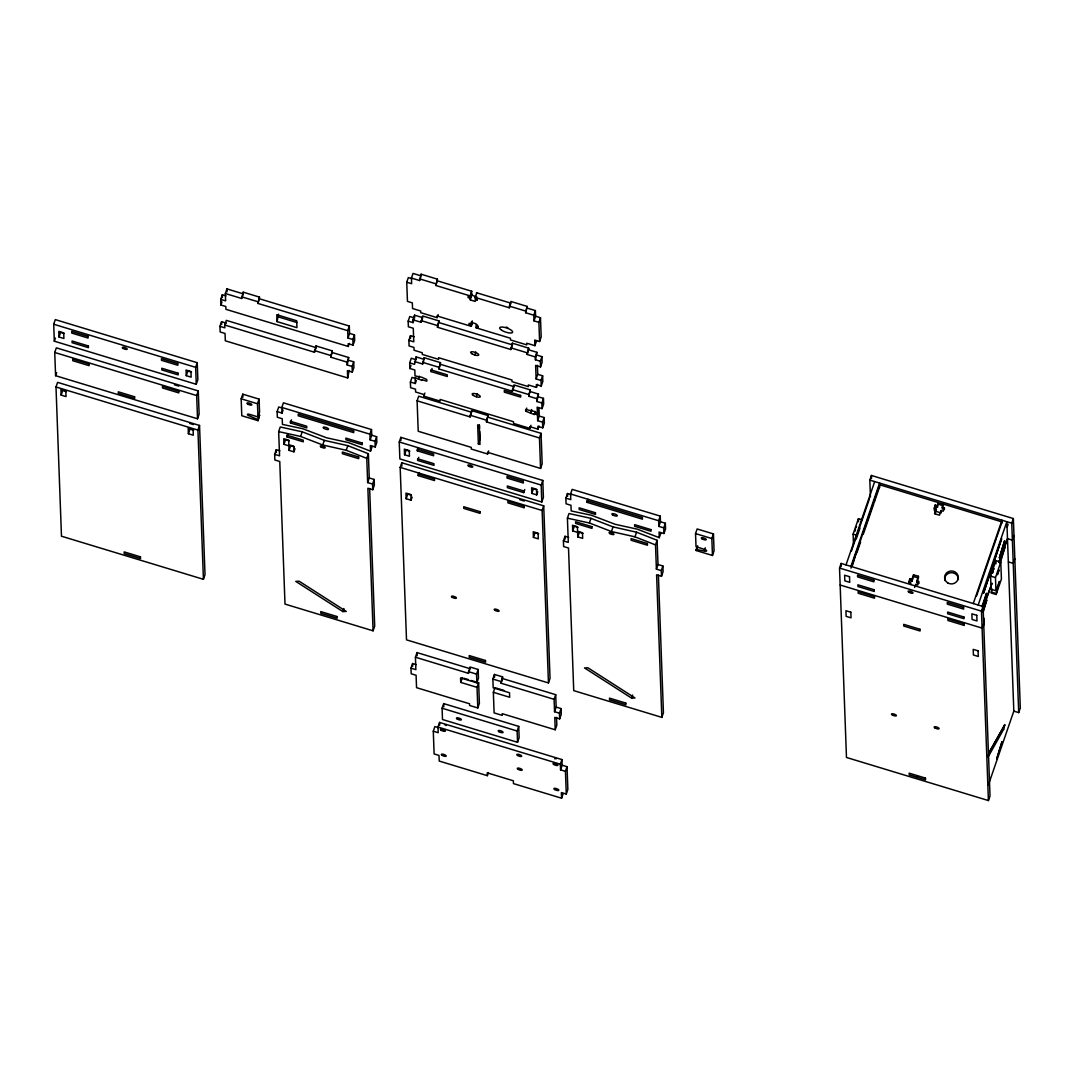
<?xml version="1.0" encoding="UTF-8"?>
<svg xmlns="http://www.w3.org/2000/svg" width="1074" height="1074" viewBox="0 0 1074 1074"><rect width="100%" height="100%" fill="white"/><g stroke="black" fill="none" stroke-linecap="round" stroke-linejoin="round"><path stroke-width="1.5" d="M855.092 531.12L855.441 529.536M992.551 573.113L992.913 571.516L992.457 572.925M993.45 569.609L993.477 568.522L991.946 572.831M1003.64 729.38L1004.794 724.722L989.06 752.619L987.919 757.277L1003.707 729.192M996.095 594.499L999.397 581.41L995.947 590.727L991.06 589.237L990.577 576.094L995.893 560.655L1000.78 562.145L1001.411 579.061L996.095 594.499L991.195 593.009L992.027 589.049M53.7 324.241L55.298 319.609L197.24 362.703L197.858 379.659L196.26 384.291L54.318 341.183L53.7 324.241L195.643 367.335L196.26 384.291M54.318 341.183L55.378 338.095M59.003 337.021L58.801 331.383L63.702 332.859L63.903 338.511L59.003 337.021L60.6 332.39L64.279 333.504M54.734 352.473L56.331 347.842L198.274 390.936L199.12 414.175L197.535 418.793L55.593 375.699L54.734 352.473L196.676 395.568L197.535 418.793M55.593 375.699L56.654 372.611M55.996 386.976L57.593 382.357L199.536 425.452L205.013 574.684L203.416 579.316L61.473 536.208L55.996 386.976L197.938 430.083L203.416 579.316M61.137 395.098L60.936 389.459L65.823 390.949L66.038 396.588L61.137 395.098L62.735 390.466L66.4 391.58M186.272 375.658L186.057 370.02L190.957 371.51L191.159 377.149L186.272 375.658L187.856 371.027L191.534 372.141M195.643 367.335L197.24 362.703M349.359 343.385L348.285 346.472L225.929 309.325L225.822 306.506L220.922 305.016L220.72 299.377L222.318 294.746L225.983 295.86M220.922 305.016L221.996 301.928M225.352 293.524L226.936 288.906L243.261 293.86L241.663 298.478L225.352 293.524L225.621 300.868L220.72 299.377M349.171 370.382L347.681 377.954L225.312 340.794L225.043 333.464L220.157 331.973L219.942 326.335L221.539 321.717L226.439 323.193M196.676 395.568L198.274 390.936M224.735 325.006L226.332 320.374L316.065 347.627L314.467 352.245L224.735 325.006L224.842 327.825L219.942 326.335M188.393 433.735L188.192 428.096L193.092 429.587L193.293 435.225L188.393 433.735L189.991 429.103L193.669 430.218M241.663 298.478L243.194 292.168L259.505 297.122L257.975 303.432L347.707 330.685L347.976 338.015L352.876 339.505L353.077 345.143L348.191 343.653L348.285 346.472M197.938 430.083L199.536 425.452M257.975 303.432L259.505 297.122M241.167 398.803L242.764 394.171L259.076 399.125L259.559 412.282L257.961 416.913L249.799 414.43A2.578 0.792 19 0 0 247.382 414.537A2.578 0.792 19 0 0 249.866 416.121L258.055 419.639L258.096 420.686L241.784 415.732L241.167 398.803L257.478 403.757L257.961 416.913M277.038 321.609L276.783 314.722L296.692 320.764L296.934 327.651L277.038 321.609L278.528 314.226M257.478 403.757L259.076 399.125M258.055 419.639L259.653 415.007L258.096 420.686M372.141 446.516L370.543 451.147L348.446 442.595L326.483 437.762L302.841 428.754L282.435 424.391L282.234 418.739L277.334 417.249L277.132 411.611L278.716 406.979L282.395 408.093M277.132 411.611L282.019 413.101L281.818 407.449L283.415 402.817L371.51 429.56L371.725 435.225L370.127 439.843L375.027 441.333L375.229 446.972L370.329 445.495L370.543 451.147M282.019 413.101L283.08 410.013M274.662 454.356L279.562 455.832L278.663 431.614L280.26 426.982L302.224 431.815L324.321 440.367L347.815 445.656L368.369 453.738L369.255 477.957L367.657 482.588L372.557 484.079L372.759 489.717L367.872 488.227L373.094 630.827L284.999 604.085L279.764 461.484L274.863 459.994L274.662 454.356L276.26 449.724L279.925 450.838M314.467 352.245L315.998 345.935L332.322 350.889L330.792 357.199L347.103 362.153L347.211 364.985L352.097 366.462L352.312 372.101L347.412 370.624L347.681 377.954M290.45 422.955L290.396 421.263L306.708 426.217L306.761 427.908L290.45 422.955L291.51 419.867M294.988 448.744L293.927 451.832L289.04 450.355L288.866 445.844L283.979 444.354L285.577 439.722L289.242 440.837M286.933 436.876L286.865 435.185L303.177 440.139L303.244 441.83L286.933 436.876L287.993 433.802M289.04 450.355L290.624 445.723L294.303 446.838M278.663 431.614L300.626 436.447L302.224 431.815M330.792 357.199L332.322 350.889M347.707 330.685L349.305 326.053L259.572 298.814M347.976 338.015L349.574 333.383L349.305 326.053M352.876 339.505L354.474 334.873L349.574 333.383M347.103 362.153L348.701 357.535L332.376 352.581M353.077 345.143L354.675 340.512L354.474 334.873M347.211 364.985L348.701 357.535M300.626 436.447L322.724 444.985L324.321 440.367M352.097 366.462L353.695 361.831L348.795 360.354M352.312 372.101L353.896 367.483L353.695 361.831M322.724 444.985L346.231 450.288L347.815 445.656M438.138 314.561L437.078 317.649L420.766 312.695L420.699 310.99L412.55 308.52L412.335 302.881L407.449 301.391L406.737 282.22L408.335 277.589L412 278.703M406.737 282.22L411.637 283.697L411.436 278.059L413.02 273.44L421.183 275.911L421.115 274.219L437.44 279.173L435.896 285.496L470.17 295.9L470.211 297.028L468.089 296.384L468.13 297.619L470.251 298.263L470.318 299.955L475.205 301.445L475.151 299.753L477.272 300.398L477.218 299.149L475.097 298.505L476.655 292.759L510.915 303.163L509.318 307.782L475.057 297.377M411.436 278.059L419.585 280.542L421.115 274.219M419.585 280.542L420.646 277.454M414.134 336.793L410.469 335.679L408.872 340.31L413.772 341.8L413.275 328.255L408.375 326.778L408.174 321.139L409.758 316.508L413.436 317.622M370.127 439.843L369.912 434.191L371.51 429.56M412.966 319.797L414.551 315.165L422.713 317.649L421.115 322.281L412.966 319.797L413.06 322.616L408.174 321.139M413.06 322.616L414.121 319.528M367.657 482.588L366.771 458.37L368.369 453.738M375.027 441.333L376.612 436.702L371.725 435.225M375.229 446.972L376.826 442.34L376.612 436.702M421.115 322.281L422.646 315.957L438.971 320.911L437.427 327.234L510.848 349.52L511.909 346.432M435.896 285.496L437.44 279.173M415.665 378.531L412 377.417L410.402 382.049L415.302 383.525L415.074 377.605L421.961 380.424L421.934 379.686L426.821 381.176L426.767 379.484L421.84 377.269L415.02 375.913L414.806 369.993L409.906 368.516L409.704 362.864L411.288 358.246L416.188 359.723L416.081 356.904L424.243 359.387L424.176 357.696L440.501 362.65L438.957 368.973L512.379 391.258L513.976 386.627L440.555 364.341M409.906 368.516L410.966 365.428M409.704 362.864L414.591 364.354L416.081 356.904M372.557 484.079L374.155 479.447L369.255 477.957M372.759 489.717L374.356 485.086L374.155 479.447M414.497 361.535L422.646 364.019L424.176 357.696M415.302 383.525L416.363 380.451M422.646 364.019L423.706 360.931M418.377 379.337L419.437 376.249M437.427 327.234L438.971 320.911M399.246 441.978L400.844 437.346L542.786 480.44L543.404 497.396L541.806 502.028L399.864 458.92L399.246 441.978L541.189 485.072L541.806 502.028M342.848 611.576L346.271 611.428L299.176 581.235L295.766 581.383L342.848 611.576L343.908 608.488M417.101 400.803L418.685 396.185L471.714 412.282L471.647 410.59L487.972 415.544L486.441 421.867L539.457 437.964L540.571 468.425L487.556 452.315L487.609 454.007L471.298 449.053L471.231 447.361L418.216 431.265L417.101 400.803L470.117 416.913L471.177 413.826M430.996 371.564L430.929 369.872L447.24 374.826L447.308 376.518L430.996 371.564L432.057 368.476M530.945 425.277L529.871 428.365L513.56 423.411L513.506 421.72L440.085 399.421L440.139 401.112L423.827 396.158L424.888 393.071M400.172 467.378L401.77 462.76L543.712 505.854L550.036 678.325L548.452 682.943L406.509 639.849L400.172 467.378L542.115 510.486L548.452 682.943M404.549 454.758L404.348 449.12L409.248 450.597L409.449 456.249L404.549 454.758L406.147 450.127L409.825 451.241M438.957 368.973L440.501 362.65M470.17 295.9L471.754 291.269L437.494 280.864M417.316 450.812L417.249 449.12L433.574 454.074L433.627 455.765L417.316 450.812L418.377 447.724M470.211 297.028L471.754 291.269M470.251 298.263L471.848 293.632L470.318 299.955M417.665 460.437L417.611 458.746L433.923 463.7L433.99 465.391L417.665 460.437L418.726 457.349M412.121 497.141L411.06 500.216L406.173 498.739L407.758 494.107L411.436 495.221M418.229 475.621L418.162 473.929L434.473 478.883L434.54 480.575L418.229 475.621L419.29 472.533M437.078 317.649L437.024 315.944L471.285 326.348L471.244 325.221L469.123 324.576L469.07 323.341L471.191 323.986L472.251 320.898M471.244 325.221L472.305 322.133M471.285 326.348L472.345 323.261M536.503 341.049L534.906 345.667L526.757 343.197L526.81 344.888L510.499 339.934L510.432 338.243L476.171 327.839L477.245 324.751M373.094 630.827L374.692 626.196L369.644 488.576M474.748 355.011L475.809 351.923M476.279 396.749L477.353 393.661M470.117 416.913L471.647 410.59M509.318 307.782L510.848 301.458L527.173 306.412L525.642 312.735L533.791 315.219L534.006 320.858L538.893 322.348L539.604 341.519L534.704 340.028L534.906 345.667M510.848 349.52L512.379 343.197L528.703 348.151L527.173 354.474L535.322 356.957L535.429 359.777L540.329 361.253L540.531 366.905L535.631 365.415L536.127 378.947L541.028 380.438L541.229 386.076L536.342 384.586L536.436 387.405L528.287 384.935L528.341 386.627L512.029 381.673L511.962 379.981L438.554 357.682L438.608 359.374L422.297 354.42L422.23 352.728L414.081 350.258L413.973 347.439L409.073 345.949L408.872 340.31M486.441 421.867L487.972 415.544M478.373 443.951L477.675 424.834L479.299 425.331L479.997 444.448L478.373 443.951L479.971 439.32L479.675 431.359M525.642 312.735L527.173 306.412M471.218 680.473L478.628 682.728L479.38 703.309L477.796 707.941L469.633 705.47L469.566 703.779L416.551 687.669L416.094 675.264L411.194 673.787L410.993 668.135L412.577 663.517L416.256 664.631M415.423 657.221L417.021 652.589L470.05 668.686L468.452 673.317L415.423 657.221L415.88 669.626L410.993 668.135M533.791 315.219L535.389 310.587L527.227 308.117M487.609 454.007L488.683 450.919M534.006 320.858L535.59 316.226L535.389 310.587M512.379 391.258L513.909 384.935L530.234 389.889L528.703 396.212L536.852 398.696L536.96 401.515L541.86 402.992L542.061 408.63L537.161 407.153L537.389 413.074L534.087 411.342L525.642 409.503L525.696 411.194L534.208 414.51L535.268 411.423M527.173 354.474L528.703 348.151M538.893 322.348L540.49 317.716L535.59 316.226M539.604 341.519L541.189 336.887L540.49 317.716M535.322 356.957L536.919 352.326L528.757 349.842M535.429 359.777L536.919 352.326M528.703 396.212L530.234 389.889M540.329 361.253L541.914 356.635L537.027 355.145M536.127 378.947L537.725 374.316L537.389 365.294M540.531 366.905L542.128 362.274L541.914 356.635M525.696 411.194L526.757 408.107M536.436 387.405L537.51 384.317M541.028 380.438L542.625 375.806L537.725 374.316M530.596 412.684L531.657 409.597M530.623 413.409L531.684 410.335M536.852 398.696L538.45 394.064L530.288 391.58M541.229 386.076L542.826 381.445L542.625 375.806M536.96 401.515L538.45 394.064M537.389 413.074L538.973 408.442M537.658 420.686L537.443 414.765L539.041 410.134L539.255 416.054L537.658 420.686L542.558 422.176L542.759 427.814L537.873 426.324L537.967 429.144L529.818 426.673L529.871 428.365M541.86 402.992L543.444 398.36L538.557 396.883M542.061 408.63L543.659 404.012L543.444 398.36M488.415 772.582L487.354 775.67L439.226 761.063L439.011 755.425L434.124 753.935L433.292 731.206L434.876 726.574L438.554 727.689M537.967 429.144L539.041 426.056M442.085 708.236L443.683 703.604L518.729 726.386L519.145 737.663L517.547 742.295L442.501 719.513L442.085 708.236L517.131 731.018L517.547 742.295M542.558 422.176L544.156 417.544L539.255 416.054M433.292 731.206L438.179 732.696L437.977 727.044L439.575 722.426L561.93 759.573L562.145 765.212L560.547 769.843L565.448 771.333L566.28 794.062L561.38 792.572L561.595 798.21L513.453 783.604L513.359 780.785L487.247 772.85L487.354 775.67M539.457 437.964L541.054 433.332L488.026 417.236M542.759 427.814L544.357 423.183L544.156 417.544M523.723 492.63L523.656 490.939L507.344 485.985L507.398 487.677L523.723 492.63L524.783 489.543M477.796 707.941L477.031 687.36L460.719 682.406L462.317 677.775M468.452 673.317L469.982 666.994L478.145 669.478L478.467 678.218L476.869 682.849L460.558 677.895L460.719 682.406M537.765 491.798L536.705 494.886L531.818 493.396L533.402 488.764L537.081 489.878M540.571 468.425L542.169 463.793L541.054 433.332M541.189 485.072L542.786 480.44M476.869 682.849L476.547 674.11L478.145 669.478M477.031 687.36L478.628 682.728M542.115 510.486L543.712 505.854M533.429 537.376L533.214 531.737L538.114 533.214L538.316 538.866L533.429 537.376L535.027 532.744L538.692 533.859M493.355 692.314L509.667 697.268L509.506 692.757L493.181 687.803L492.859 679.063L494.456 674.432L502.619 676.902L501.088 683.225L554.103 699.322L554.56 711.74L559.46 713.217L559.661 718.855L554.775 717.378L555.231 729.783L502.202 713.686L502.256 715.378L494.107 712.894L493.355 692.314L494.939 687.682L503.84 690.381M501.088 683.225L502.619 676.902M660.872 533.066L659.275 537.685L637.191 529.146L615.227 524.313L591.586 515.292L571.18 510.942L570.965 505.29L566.079 503.8L565.864 498.161L567.461 493.53L571.14 494.644M565.864 498.161L570.764 499.638L570.562 493.986L572.147 489.368L660.255 516.111L660.456 521.763L658.872 526.394L663.759 527.884L663.974 533.523L659.074 532.033L659.275 537.685M563.407 540.893L568.294 542.383L567.408 518.165L569.005 513.533L590.955 518.353L613.053 526.904L636.56 532.207L657.1 540.276L658 564.508L656.402 569.139L661.289 570.616L661.503 576.255L656.603 574.778L661.839 717.378L573.731 690.622L568.508 548.022L563.608 546.545L563.407 540.893L564.991 536.275L568.67 537.389M572.711 530.905L572.509 525.253L577.409 526.743L577.57 531.254L582.47 532.744L582.672 538.383L577.772 536.893L577.611 532.382L572.711 530.905L574.308 526.273L577.987 527.388M586.995 502.323L586.928 500.632L642.4 517.48L642.467 519.172L586.995 502.323L588.055 499.249M577.772 536.893L579.369 532.261L583.048 533.389M517.131 731.018L518.729 726.386M567.408 518.165L589.371 522.984L590.955 518.353M589.371 522.984L611.455 531.536L613.053 526.904M554.103 699.322L555.701 694.69L502.672 678.593M554.56 711.74L556.157 707.108L555.701 694.69M559.46 713.217L561.058 708.585L556.157 707.108M555.231 729.783L556.815 725.151L556.533 717.392M559.661 718.855L561.259 714.237L561.058 708.585M611.455 531.536L634.962 536.839L636.56 532.207M560.547 769.843L560.346 764.205L561.93 759.573M565.448 771.333L567.032 766.702L562.145 765.212M561.595 798.21L563.179 793.579M658.872 526.394L658.657 520.742L660.255 516.111M566.28 794.062L567.864 789.43L567.032 766.702M656.402 569.139L655.516 544.907L657.1 540.276M663.759 527.884L665.356 523.253L660.456 521.763M663.974 533.523L665.558 528.891L665.356 523.253M661.289 570.616L662.886 565.998L658 564.508M661.503 576.255L663.101 571.637L662.886 565.998M631.593 698.113L635.003 697.966L587.921 667.786L584.511 667.921L631.593 698.113L632.653 695.026M696.113 549.472L704.235 550.922A2.578 0.792 19 0 0 706.652 550.814A2.578 0.792 19 0 0 704.168 549.23L696.019 546.747L695.536 533.59L697.133 528.972L713.445 533.926L714.062 550.841L712.465 555.473L696.153 550.519L697.174 546.398M696.153 550.519L697.751 545.887M704.235 550.922L705.296 547.834M712.465 555.473L711.847 538.544L713.445 533.926M661.839 717.378L663.437 712.747L658.389 575.127M839.532 568.052L841.13 563.42L983.072 606.528L990.013 795.941L988.416 800.56L846.473 757.465L839.532 568.052L981.475 611.146L988.416 800.56M870.437 497.047L869.819 480.091L871.403 475.473L1013.359 518.567L1020.3 707.981L1018.702 712.612L1013.923 711.163M853.481 543.968L853.118 534.1L858.421 518.675L862.1 519.789M846.017 564.911L874.706 481.582M851.4 551.177L869.457 498.712M856.233 538.973L859.952 528.18M850.917 566.401L879.606 483.072L879.754 487.314M850.97 568.092L879.673 484.763L938.408 502.592L937.401 507.371L935.279 506.727L935.212 505.035L937.334 505.679L937.401 507.371M852.635 565.152L856.287 552.654M856.877 552.801L860.596 542.008M863.254 534.288L873.887 503.424M879.203 487.999L874.411 501.88L874.357 500.189M909.826 578.792L909.879 580.484L912.001 581.128L911.947 579.436L909.826 578.792L908.658 582.189L910.779 582.833L910.833 584.524M935.212 505.035L934.044 508.432L936.166 509.076L935.172 513.855M909.101 582.752L909.879 580.484M934.111 510.123L935.279 506.727M911.947 579.436L913.531 574.805L918.431 576.295L918.498 577.987L913.598 576.51L913.531 574.805M936.166 509.076L934.581 513.708L939.468 515.184L941.066 510.566L943.187 511.211L944.355 507.814L942.234 507.17L943.294 504.082L1002.029 521.91M937.334 505.679L938.408 502.592M912.001 581.128L913.598 576.51M914.605 587.411L915.666 584.323L917.787 584.968L918.955 581.571L916.834 580.927L918.431 576.295M919.022 583.263L916.901 582.618L917.961 579.53M973.272 603.548L1001.975 520.219L1002.069 523.051M976.534 595.989L996.189 538.893M996.712 537.349L1001.505 523.454M978.172 605.038L1006.862 521.709L1013.816 711.122L988.362 785.013M1007.076 527.361L1008.137 524.273M982.307 605.575L986.563 593.21L982.374 607.266M981.475 611.146L983.072 606.528M1018.702 712.612L1011.762 523.199L1013.359 518.567M982.549 612.287L986.805 599.936L983.153 612.435M999.558 562.897L1004.875 547.471L1000.686 561.514M995.947 590.727L995.477 577.57L1000.78 562.145M983.69 623.47L982.092 628.102L840.15 585.008M1013.977 535.51L1012.379 540.141L1007.6 538.692L998.847 562.199L1007.493 538.651M983.086 626.947L984.16 623.86L983.945 618.221M1014.823 558.749L1013.238 563.38L1008.446 561.917M856.045 527.696L856.542 526.676M993.504 569.676L994.014 568.67M988.993 752.807L1004.727 724.91M419.531 278.851L435.843 283.805M509.264 306.09L525.575 311.044M471.902 295.323L476.802 296.813M439.024 322.603L512.446 344.888L512.379 343.197M421.062 320.589L437.373 325.543M510.794 347.828L527.106 352.782M869.819 480.091L1011.762 523.199M241.596 296.786L257.908 301.74M934.823 511.023L941.2 512.956M278.622 316.978L297.001 322.549M422.592 362.327L438.904 367.281M512.325 389.567L528.636 394.52M537.443 414.765L534.181 413.772L534.208 414.51M314.413 350.554L330.725 355.507M470.063 415.222L486.374 420.176M853.118 534.1L856.784 535.214M990.577 576.094L995.477 577.57M991.154 591.975L996.054 593.466M570.562 493.986L658.657 520.742M281.818 407.449L369.912 434.191M695.536 533.59L711.847 538.544M174.431 384.787L178.888 386.13M519.87 499.705L524.327 501.048M189.789 423.465L193.454 424.579M468.385 671.626L476.547 674.11M492.859 679.063L501.021 681.534M463.793 678.231L468.251 679.573M437.977 727.044L560.346 764.205M634.962 536.839L655.516 544.907M346.231 450.288L366.771 458.37M995.893 560.655L996.001 563.743M944.355 507.814L944.422 509.506L942.301 508.861L942.234 507.17M943.294 504.082L943.361 505.773M941.066 510.566L941.133 512.258M916.834 580.927L916.901 582.618M917.33 775.629L917.384 777.321M871.403 475.473L871.524 478.548M858.421 518.675L858.542 521.749M841.13 563.42L841.237 566.508M567.461 493.53L567.569 496.349M564.991 536.275L565.099 539.094M536.705 494.886L536.503 489.247L531.603 487.757L531.818 493.396M494.456 674.432L494.564 677.345M476.655 292.759L476.695 293.887M476.171 327.839L476.131 326.711L478.252 327.355L478.212 326.12L476.091 325.476L476.024 323.784L471.137 322.294L471.191 323.986M479.447 424.982L479.554 428.177M443.683 703.604L443.79 706.826M439.575 722.426L439.669 725.245M423.827 396.158L423.76 394.467L415.611 391.997L415.504 389.177L410.604 387.687L410.402 382.049M414.551 315.165L414.658 317.985M410.469 335.679L410.563 338.498M417.021 652.589L417.142 655.69M411.06 500.216L410.859 494.577L405.959 493.1L406.173 498.739M412.577 663.517L412.684 666.336M400.844 437.346L400.951 440.434M401.77 462.76L401.891 466.103M315.998 345.935L316.065 347.627M293.927 451.832L293.726 446.193L288.825 444.717L288.664 440.192L283.764 438.716L283.979 444.354M276.26 449.724L276.367 452.543M243.194 292.168L243.261 293.86M242.764 394.171L242.872 397.259M226.936 288.906L227.044 291.833M222.318 294.746L222.412 297.565M221.539 321.717L221.647 324.536M554.681 758.821A2.578 0.792 19 0 1 556.386 758.754M445.079 724.963A2.578 0.792 19 0 1 446.18 725.514M507.841 327.651A6.86 2.121 19 0 1 506.149 327.06M944.798 580.51A6.86 6.484 -2.1 0 1 950.973 572.684A6.86 6.484 -2.1 0 1 958.357 579.463M997.451 574.59L998.995 570.119L997.451 574.59M985.395 600.755L982.092 611.375L992.027 583.236L985.395 600.755M1001.612 538.826L983.609 592.982L1001.612 538.826M1004.62 540.746L999.37 557.862L1004.62 540.746M1002.002 741.691L996.753 758.808L1002.002 741.691M520.608 395.433L504.283 390.48L504.35 392.171L520.662 397.125L520.608 395.433M88.028 336.337L71.703 331.383L71.77 333.074L88.081 338.028L88.028 336.337M177.76 363.576L161.449 358.622L161.503 360.314L177.814 365.267L177.76 363.576M873.86 580.148L857.535 575.194L857.602 576.886L873.914 581.839L873.86 580.148M963.593 607.387L947.268 602.433L947.335 604.138L963.646 609.092L963.593 607.387M849.521 576.684L844.634 575.194L844.835 580.833L849.735 582.323L849.521 576.684M976.79 615.321L971.889 613.831L972.104 619.47L976.991 620.96L976.79 615.321M88.377 345.962L72.065 341.008L72.119 342.7L88.444 347.654L88.377 345.962M178.109 373.202L161.798 368.248L161.852 369.939L178.177 374.893L178.109 373.202M523.307 481.313L506.982 476.359L507.049 478.051L523.36 483.005L523.307 481.313M353.668 430.929L298.196 414.094L298.25 415.786L353.722 432.621L353.668 430.929M874.209 589.774L857.898 584.82L857.951 586.511L874.263 591.465L874.209 589.774M963.942 617.013L947.63 612.059L947.684 613.751L964.009 618.705L963.942 617.013M874.451 596.5L858.139 591.546L858.207 593.237L874.518 598.191L874.451 596.5M964.184 623.752L947.872 618.799L947.939 620.49L964.251 625.444L964.184 623.752M595.439 512.754L579.128 507.801L579.195 509.492L595.506 514.446L595.439 512.754M650.911 529.603L634.6 524.649L634.667 526.314L650.978 531.268L650.911 529.603M362.18 443.052L345.868 438.098L345.922 439.776L362.233 444.73L362.18 443.052M89.035 363.965L72.723 359.011L72.79 360.703L89.102 365.657L89.035 363.965M178.767 391.218L162.456 386.264L162.523 387.956L178.834 392.909L178.767 391.218M524.219 506.136L507.895 501.182L507.962 502.874L524.273 507.827L524.219 506.136M591.922 526.69L575.61 521.736L575.664 523.427L591.989 528.381L591.922 526.69M647.394 543.538L631.082 538.584L631.136 540.276L647.461 545.23L647.394 543.538M358.649 456.987L342.338 452.033L342.405 453.725L358.716 458.679L358.649 456.987M920.029 629.297L903.704 624.343L903.771 626.048L920.082 630.988L920.029 629.297M850.823 612.193L845.936 610.717L846.137 616.355L851.038 617.832L850.823 612.193M978.092 650.831L973.192 649.354L973.406 654.992L978.293 656.482L978.092 650.831M134.612 396.776L118.288 391.822L118.355 393.514L134.666 398.467L134.612 396.776M480.051 511.68L463.74 506.727L463.793 508.418L480.118 513.372L480.051 511.68M925.479 778.113L909.168 773.159L909.235 774.851L925.546 779.805L925.479 778.113M485.502 660.497L469.19 655.543L469.257 657.234L485.569 662.188L485.502 660.497M625.82 703.094L609.508 698.14L609.562 699.832L625.887 704.786L625.82 703.094M140.479 556.856L124.168 551.902L124.222 553.593L140.546 558.547L140.479 556.856M337.075 616.543L320.764 611.589L320.831 613.281L337.142 618.235L337.075 616.543M457.215 718.989A2.578 0.792 19 0 0 461.296 719.849A2.578 0.792 19 0 0 458.249 717.902A2.578 0.792 19 0 0 457.215 718.989M498.913 731.649A2.578 0.792 19 0 0 502.994 732.522A2.578 0.792 19 0 0 499.96 730.575A2.578 0.792 19 0 0 498.913 731.649M517.574 755.465A2.578 0.792 19 0 0 521.655 756.324A2.578 0.792 19 0 0 518.621 754.378A2.578 0.792 19 0 0 517.574 755.465M518.071 769.279A2.578 0.792 19 0 0 522.152 770.139A2.578 0.792 19 0 0 519.118 768.192A2.578 0.792 19 0 0 518.071 769.279M442.085 755.331A2.578 0.792 19 0 0 446.166 756.19A2.578 0.792 19 0 0 443.132 754.243A2.578 0.792 19 0 0 442.085 755.331M554.667 789.511A2.578 0.792 19 0 0 558.749 790.37A2.578 0.792 19 0 0 555.714 788.423A2.578 0.792 19 0 0 554.667 789.511M553.754 764.46A2.578 0.792 19 0 0 557.836 765.332A2.578 0.792 19 0 0 554.788 763.386A2.578 0.792 19 0 0 553.754 764.46M441.172 730.28A2.578 0.792 19 0 0 445.254 731.152A2.578 0.792 19 0 0 442.219 729.206A2.578 0.792 19 0 0 441.172 730.28M123.054 348.392A2.578 0.792 19 0 0 127.135 349.265A2.578 0.792 19 0 0 124.101 347.318A2.578 0.792 19 0 0 123.054 348.392M247.718 404.079A2.578 0.792 19 0 0 251.799 404.938A2.578 0.792 19 0 0 248.752 402.992A2.578 0.792 19 0 0 247.718 404.079M702.087 538.866A2.578 0.792 19 0 0 706.168 539.725A2.578 0.792 19 0 0 703.134 537.779A2.578 0.792 19 0 0 702.087 538.866M473.379 395.46A4.296 1.329 19 0 0 480.185 396.897A4.296 1.329 19 0 0 475.124 393.661A4.296 1.329 19 0 0 473.379 395.46M471.848 353.722A4.296 1.329 19 0 0 478.655 355.172A4.296 1.329 19 0 0 473.594 351.923A4.296 1.329 19 0 0 471.848 353.722M501.612 330.228A6.86 2.121 19 0 0 512.499 332.524A6.86 2.121 19 0 0 504.404 327.342A6.86 2.121 19 0 0 501.612 330.228M323.851 428.311A2.846 0.873 19 0 0 328.429 429.385A2.846 0.873 19 0 0 325.301 427.237A2.846 0.873 19 0 0 323.851 428.311M321.086 447.012A2.578 0.792 19 0 0 325.167 447.871A2.578 0.792 19 0 0 322.133 445.925A2.578 0.792 19 0 0 321.086 447.012M612.596 514.862A2.846 0.873 19 0 0 617.174 515.936A2.846 0.873 19 0 0 614.033 513.788A2.846 0.873 19 0 0 612.596 514.862M609.817 533.55A2.578 0.792 19 0 0 613.898 534.422A2.578 0.792 19 0 0 610.864 532.476A2.578 0.792 19 0 0 609.817 533.55M452.275 597.319A2.578 0.792 19 0 0 456.356 598.178A2.578 0.792 19 0 0 453.322 596.231A2.578 0.792 19 0 0 452.275 597.319M494.966 610.301A2.578 0.792 19 0 0 499.048 611.16A2.578 0.792 19 0 0 496.013 609.213A2.578 0.792 19 0 0 494.966 610.301M468.6 466.129A2.578 0.792 19 0 0 472.681 467.002A2.578 0.792 19 0 0 469.647 465.055A2.578 0.792 19 0 0 468.6 466.129M939.173 504.256A2.578 0.792 19 0 0 943.254 505.116A2.578 0.792 19 0 0 940.22 503.169A2.578 0.792 19 0 0 939.173 504.256M892.252 714.935A2.578 0.792 19 0 0 896.334 715.794A2.578 0.792 19 0 0 893.299 713.861A2.578 0.792 19 0 0 892.252 714.935M934.944 727.917A2.578 0.792 19 0 0 939.025 728.776A2.578 0.792 19 0 0 935.991 726.829A2.578 0.792 19 0 0 934.944 727.917M908.886 592.217A2.578 0.792 19 0 0 912.967 593.076A2.578 0.792 19 0 0 909.933 591.13A2.578 0.792 19 0 0 908.886 592.217M947.698 582.9A6.86 6.484 -2.1 0 0 958.303 577.772A6.86 6.484 -2.1 0 0 948.329 571.69A6.86 6.484 -2.1 0 0 947.698 582.9"/></g></svg>
